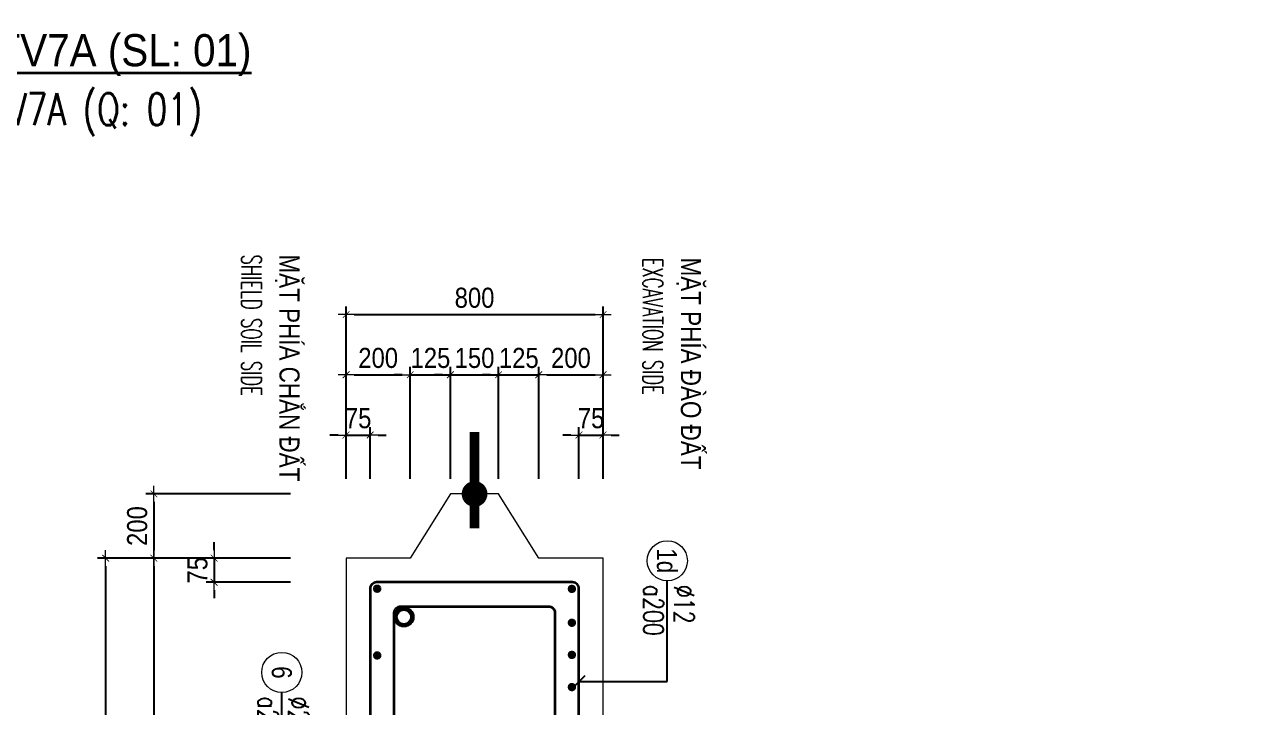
# Model space of a CAD drawing. Header units: millimetres. Extents: x -642477 to 1168880, y -27982 to 330379.
# Drawn here: x 963218 to 974622, y 97172 to 103552 of the extents above; entities that cross this region are included whole.
import ezdxf
from ezdxf.enums import TextEntityAlignment as Align

# ---------------------------------------------------------------- set-up
doc = ezdxf.new("R2010")
doc.units = ezdxf.units.MM
doc.layers.get('0').update_dxf_attribs({"lineweight": 20})
doc.layers.get('Defpoints').update_dxf_attribs({"color": 151, "lineweight": 9})
for name, color, linetype, lineweight in [('NDC_S_DIAPHGRAM WALL', 3, 'Continuous', 20), ('NDC_S_DIM', 1, 'Continuous', 15), ('NDC_S_ENG TITLE', 3, 'Continuous', 20), ('NDC_S_HATCH MATERIAL', 8, 'Continuous', 13), ('NDC_S_LEADER', 1, 'Continuous', 15), ('NDC_S_LEVEL TEXT', 7, 'Continuous', 20), ('NDC_S_REBAR', 4, 'Continuous', 35), ('NDC_S_VN TEXT', 7, 'Continuous', 20), ('NDC_S_VN TITLE', 6, 'Continuous', 35)]:
    doc.layers.add(name, color=color, linetype=linetype, lineweight=lineweight)
doc.layers.add('NDC_S_REBAR DES.', color=2, linetype='Continuous')
doc.styles.add('ARIAL', font='arial.ttf', dxfattribs={"width": 0.8})
doc.styles.add('NDC_ARIAL', font='arial.ttf', dxfattribs={"width": 0.85})
doc.styles.add('NDC_DIM', font='', dxfattribs={"width": 0.75})
doc.styles.add('NDC_EN TXT', font='romans.shx', dxfattribs={"width": 0.8})
doc.styles.get('NDC_DIM').set_extended_font_data('Dotum')
doc.dimstyles.new('A1-NDC-1-25 (x3)', dxfattribs={"dimscale": 75, "dimtxt": 2.5, "dimasz": 1, "dimexe": 1, "dimexo": 0, "dimgap": 0.8, "dimtad": 1, "dimdec": 0, "dimlfac": 0.333333, "dimdsep": 46, "dimtxsty": 'NDC_ARIAL', "dimblk": 'DIMMARK', "dimcen": 49999.938995, "dimdle": 1.5, "dimclrd": 1, "dimclre": 1, "dimclrt": 3, "dimadec": 0, "dimazin": 0, "dimtfac": 1, "dimtdec": 0, "dimtix": 1, "dimtmove": 2, "dimatfit": 3, "dimfxl": 1, "dimarcsym": 0})
doc.dimstyles.new('NDC_dim_25', dxfattribs={"dimscale": 25, "dimtxt": 2.2, "dimasz": 1.5, "dimexe": 1.5, "dimexo": 2.5, "dimgap": 1, "dimtad": 1, "dimdec": 0, "dimzin": 0, "dimdsep": 46, "dimtxsty": 'NDC_DIM', "dimblk": 'DIMMARK', "dimcen": 0.09, "dimdle": 1.2, "dimclrd": 1, "dimclre": 1, "dimclrt": 3, "dimadec": 0, "dimazin": 0, "dimtfac": 1, "dimtdec": 0, "dimtix": 1, "dimtofl": 0, "dimtmove": 0, "dimatfit": 3, "dimfxl": 6, "dimfxlon": 1, "dimtolj": 1, "dimtzin": 0, "dimarcsym": 0})

# ---------------------------------------------------------------- blocks, each defined once
blk = doc.blocks.new('DIMMARK')
at = {"layer": 'NDC_S_DIM', "color": 1}
blk.add_line((-1.5, 0), (1, 0), dxfattribs=at)
at = {"layer": 'NDC_S_DIM', "color": 2, "const_width": 0.1}
blk.add_lwpolyline([(-0.42, -0.42), (0.42, 0.42)], dxfattribs=at)
blk = doc.blocks.new('Ong sieu am')
at = {"layer": 'NDC_S_HATCH MATERIAL'}
h = blk.add_hatch(dxfattribs=at)
h.set_pattern_fill('ANSI31', color=256, scale=20)
h.set_pattern_definition([(45, (0, 0), (-1.76776695, 1.76776695), [])])
h.paths.add_polyline_path([(-7119.3, 51158.9, 1), (-7179.3, 51158.9, 1)])
h.paths.add_polyline_path([(-7171.3, 51158.9, -1), (-7127.3, 51158.9, -1)], flags=16)
at = {"layer": 'NDC_S_REBAR DES.'}
for radius in [30, 22]:
    blk.add_circle((-7149.3, 51158.9), radius, dxfattribs=at)
blk = doc.blocks.new('*U367')
blk.add_circle((-2.5, 0), 2.5)
at = {"layer": 'NDC_S_VN TEXT', "color": 3, "style": 'NDC_EN TXT', "width": 0.75}
for tag, p in [('DK1', (0.5, 0.85)), ('KC1', (0.5, -2.97))]:
    blk.add_attdef(tag, p, '', height=2.5, dxfattribs=at)
at = {"layer": 'NDC_S_VN TEXT', "color": 7, "style": 'ARIAL', "width": 0.8}
blk.add_attdef('SH2', text='', height=2.5, dxfattribs=at).set_placement((-2.5, 0), align=Align.MIDDLE)
blk = doc.blocks.new('kata_block_THEP')
at = {"layer": 'NDC_S_REBAR', "color": 0}
for p, q in [((-0.5, 0), (0.5, 0)), ((-0.35, 0.35), (0.35, -0.35)), ((0.35, 0.35), (-0.35, -0.35)), ((0, 0.5), (0, -0.5))]:
    blk.add_line(p, q, dxfattribs=at)
at = {"layer": 'NDC_S_REBAR', "color": 0, "const_width": 0.0833}
blk.add_lwpolyline([(-0.5, 0, 1), (0.5, 0, 1), (-0.5, 0, 1)], format="xyb", dxfattribs=at)
blk = doc.blocks.new('*U1453')
at = {"layer": 'NDC_S_REBAR', "ltscale": 80, "xscale": 72, "yscale": 72, "zscale": 72}
blk.add_blockref('kata_block_THEP', (0, 0), dxfattribs=at)
blk = doc.blocks.new('*U1454')
at = {"layer": 'NDC_S_LEVEL TEXT', "color": 0, "linetype": 'ByBlock', "lineweight": -2, "transparency": 16777216}
for p in [(0, 0), (600.9, 0), (1201.8, 0), (1802.7, 0), (2403.6, 0), (3004.5, 0), (3605.4, 0), (4206.3, 0), (4807.2, 0), (5408.1, 0), (6009, 0), (6609.9, 0), (7210.8, 0), (7811.7, 0), (8412.6, 0), (9013.5, 0), (9614.4, 0)]:
    blk.add_blockref('*U1453', p, dxfattribs=at)
blk = doc.blocks.new('*U1455')
at = {"layer": 'NDC_S_REBAR', "ltscale": 80, "xscale": 72, "yscale": 72, "zscale": 72}
blk.add_blockref('kata_block_THEP', (0, 0), dxfattribs=at)
blk = doc.blocks.new('*U1456')
at = {"layer": 'NDC_S_LEVEL TEXT', "color": 0, "linetype": 'ByBlock', "lineweight": -2, "transparency": 16777216}
for p in [(0, 0), (300.6, 0), (601.2, 0), (901.8, 0), (1202.4, 0), (1503, 0), (1803.6, 0), (2104.2, 0), (2404.8, 0), (2705.4, 0), (3006, 0), (3306.6, 0), (3607.2, 0), (3907.8, 0), (4208.4, 0), (4509, 0), (4809.6, 0), (5110.2, 0), (5410.8, 0), (5711.4, 0), (6012, 0), (6312.6, 0), (6613.2, 0), (6913.8, 0), (7214.4, 0), (7515, 0), (7815.6, 0), (8116.2, 0), (8416.8, 0), (8717.4, 0), (9018, 0), (9318.6, 0), (9619.2, 0), (9919.8, 0)]:
    blk.add_blockref('*U1455', p, dxfattribs=at)
blk = doc.blocks.new('*D1466')
at = {"layer": 'Defpoints', "color": 0, "ltscale": 100, "transparency": 16777216}
for p in [(965702, 98567), (964990, 98342), (965702, 98342)]:
    blk.add_point(p, dxfattribs=at)
at = {"layer": 'NDC_S_DIM', "color": 1, "lineweight": -2, "ltscale": 100, "transparency": 16777216}
for p, q in [((964990, 98642), (964990, 98717)), ((965702, 98567), (964915, 98567)), ((964990, 98567), (964990, 98342)), ((965702, 98342), (964915, 98342)), ((964990, 98267), (964990, 98192))]:
    blk.add_line(p, q, dxfattribs=at)
at = {"layer": 'NDC_S_DIM', "color": 1, "lineweight": -2, "ltscale": 100, "transparency": 16777216, "xscale": 75, "yscale": 75, "zscale": 75}
for p, rotation in [((964990, 98567), 270), ((964990, 98342), 90)]:
    blk.add_blockref('DIMMARK', p, dxfattribs=dict(at, rotation=rotation))
at = {"layer": 'NDC_S_DIM', "color": 3, "ltscale": 100, "transparency": 16777216, "insert": (964835, 98454), "char_height": 187.5, "attachment_point": 5, "rotation": 90, "style": 'NDC_ARIAL'}
blk.add_mtext('75', dxfattribs=at)
blk = doc.blocks.new('*D1468')
at = {"layer": 'Defpoints', "color": 0, "ltscale": 100, "transparency": 16777216}
for p in [(965702, 99167), (964427, 98567), (965702, 98567)]:
    blk.add_point(p, dxfattribs=at)
at = {"layer": 'NDC_S_DIM', "color": 1, "lineweight": -2, "ltscale": 100, "transparency": 16777216}
for p, q in [((965702, 99167), (964352, 99167)), ((964427, 99092), (964427, 98642)), ((965702, 98567), (964352, 98567))]:
    blk.add_line(p, q, dxfattribs=at)
at = {"layer": 'NDC_S_DIM', "color": 1, "lineweight": -2, "ltscale": 100, "transparency": 16777216, "xscale": 75, "yscale": 75, "zscale": 75}
for p, rotation in [((964427, 99167), 90), ((964427, 98567), 270)]:
    blk.add_blockref('DIMMARK', p, dxfattribs=dict(at, rotation=rotation))
at = {"layer": 'NDC_S_DIM', "color": 3, "ltscale": 100, "transparency": 16777216, "insert": (964272, 98867), "char_height": 187.5, "attachment_point": 5, "rotation": 90, "style": 'NDC_ARIAL'}
blk.add_mtext('200', dxfattribs=at)
blk = doc.blocks.new('*D1469')
at = {"layer": 'Defpoints', "color": 0, "ltscale": 100, "transparency": 16777216}
for p in [(965702, 98567), (964427, 87767), (965702, 87767)]:
    blk.add_point(p, dxfattribs=at)
at = {"layer": 'NDC_S_DIM', "color": 1, "lineweight": -2, "ltscale": 100, "transparency": 16777216}
for p, q in [((965702, 98567), (964352, 98567)), ((964427, 98492), (964427, 87842)), ((965702, 87767), (964352, 87767))]:
    blk.add_line(p, q, dxfattribs=at)
at = {"layer": 'NDC_S_DIM', "color": 1, "lineweight": -2, "ltscale": 100, "transparency": 16777216, "xscale": 75, "yscale": 75, "zscale": 75}
for p, rotation in [((964427, 98567), 90), ((964427, 87767), 270)]:
    blk.add_blockref('DIMMARK', p, dxfattribs=dict(at, rotation=rotation))
at = {"layer": 'NDC_S_DIM', "color": 3, "ltscale": 100, "transparency": 16777216, "insert": (964272, 93167), "char_height": 187.5, "attachment_point": 5, "rotation": 90, "style": 'NDC_ARIAL'}
blk.add_mtext('3600', dxfattribs=at)
blk = doc.blocks.new('*D1470')
at = {"layer": 'Defpoints', "color": 0, "ltscale": 100, "transparency": 16777216}
for p in [(965702, 98567), (963977, 87767), (965702, 87767)]:
    blk.add_point(p, dxfattribs=at)
at = {"layer": 'NDC_S_DIM', "color": 1, "lineweight": -2, "ltscale": 100, "transparency": 16777216}
for p, q in [((965702, 98567), (963902, 98567)), ((963977, 98492), (963977, 87842)), ((965702, 87767), (963902, 87767))]:
    blk.add_line(p, q, dxfattribs=at)
at = {"layer": 'NDC_S_DIM', "color": 1, "lineweight": -2, "ltscale": 100, "transparency": 16777216, "xscale": 75, "yscale": 75, "zscale": 75}
for p, rotation in [((963977, 98567), 90), ((963977, 87767), 270)]:
    blk.add_blockref('DIMMARK', p, dxfattribs=dict(at, rotation=rotation))
at = {"layer": 'NDC_S_DIM', "color": 3, "ltscale": 100, "transparency": 16777216, "insert": (963822, 93167), "char_height": 187.5, "attachment_point": 5, "rotation": 90, "style": 'NDC_ARIAL'}
blk.add_mtext('3600', dxfattribs=at)
blk = doc.blocks.new('*D1471')
at = {"layer": 'Defpoints', "color": 0, "ltscale": 100, "transparency": 16777216}
for p in [(966822, 100280), (966222, 99308), (966822, 99308)]:
    blk.add_point(p, dxfattribs=at)
at = {"layer": 'NDC_S_DIM', "color": 1, "lineweight": -2, "ltscale": 100, "transparency": 16777216}
for p, q in [((966222, 99308), (966222, 100355)), ((966822, 99308), (966822, 100355)), ((966297, 100280), (966747, 100280))]:
    blk.add_line(p, q, dxfattribs=at)
at = {"layer": 'NDC_S_DIM', "color": 1, "lineweight": -2, "ltscale": 100, "transparency": 16777216, "xscale": 75, "yscale": 75, "zscale": 75, "rotation": 180}
blk.add_blockref('DIMMARK', (966222, 100280), dxfattribs=at)
at = {"layer": 'NDC_S_DIM', "color": 1, "lineweight": -2, "ltscale": 100, "transparency": 16777216, "xscale": 75, "yscale": 75, "zscale": 75}
blk.add_blockref('DIMMARK', (966822, 100280), dxfattribs=at)
at = {"layer": 'NDC_S_DIM', "color": 3, "ltscale": 100, "transparency": 16777216, "insert": (966522, 100436), "char_height": 187.5, "attachment_point": 5, "style": 'NDC_ARIAL'}
blk.add_mtext('200', dxfattribs=at)
blk = doc.blocks.new('*D1472')
at = {"layer": 'Defpoints', "color": 0, "ltscale": 100, "transparency": 16777216}
for p in [(967197, 100280), (966822, 99308), (967197, 99308)]:
    blk.add_point(p, dxfattribs=at)
at = {"layer": 'NDC_S_DIM', "color": 1, "lineweight": -2, "ltscale": 100, "transparency": 16777216}
for p, q in [((966822, 99308), (966822, 100355)), ((967197, 99308), (967197, 100355)), ((966747, 100280), (966672, 100280)), ((966822, 100280), (967197, 100280)), ((967272, 100280), (967347, 100280))]:
    blk.add_line(p, q, dxfattribs=at)
at = {"layer": 'NDC_S_DIM', "color": 1, "lineweight": -2, "ltscale": 100, "transparency": 16777216, "xscale": 75, "yscale": 75, "zscale": 75}
blk.add_blockref('DIMMARK', (966822, 100280), dxfattribs=at)
at = {"layer": 'NDC_S_DIM', "color": 1, "lineweight": -2, "ltscale": 100, "transparency": 16777216, "xscale": 75, "yscale": 75, "zscale": 75, "rotation": 180}
blk.add_blockref('DIMMARK', (967197, 100280), dxfattribs=at)
at = {"layer": 'NDC_S_DIM', "color": 3, "ltscale": 100, "transparency": 16777216, "insert": (967010, 100436), "char_height": 187.5, "attachment_point": 5, "style": 'NDC_ARIAL'}
blk.add_mtext('125', dxfattribs=at)
blk = doc.blocks.new('*D1473')
at = {"layer": 'Defpoints', "color": 0, "ltscale": 100, "transparency": 16777216}
for p in [(967647, 100280), (967197, 99308), (967647, 99308)]:
    blk.add_point(p, dxfattribs=at)
at = {"layer": 'NDC_S_DIM', "color": 1, "lineweight": -2, "ltscale": 100, "transparency": 16777216}
for p, q in [((967197, 99308), (967197, 100355)), ((967647, 99308), (967647, 100355)), ((967122, 100280), (967047, 100280)), ((967197, 100280), (967647, 100280)), ((967722, 100280), (967797, 100280))]:
    blk.add_line(p, q, dxfattribs=at)
at = {"layer": 'NDC_S_DIM', "color": 1, "lineweight": -2, "ltscale": 100, "transparency": 16777216, "xscale": 75, "yscale": 75, "zscale": 75}
blk.add_blockref('DIMMARK', (967197, 100280), dxfattribs=at)
at = {"layer": 'NDC_S_DIM', "color": 1, "lineweight": -2, "ltscale": 100, "transparency": 16777216, "xscale": 75, "yscale": 75, "zscale": 75, "rotation": 180}
blk.add_blockref('DIMMARK', (967647, 100280), dxfattribs=at)
at = {"layer": 'NDC_S_DIM', "color": 3, "ltscale": 100, "transparency": 16777216, "insert": (967422, 100436), "char_height": 187.5, "attachment_point": 5, "style": 'NDC_ARIAL'}
blk.add_mtext('150', dxfattribs=at)
blk = doc.blocks.new('*D1474')
at = {"layer": 'Defpoints', "color": 0, "ltscale": 100, "transparency": 16777216}
for p in [(968022, 100280), (967647, 99308), (968022, 99308)]:
    blk.add_point(p, dxfattribs=at)
at = {"layer": 'NDC_S_DIM', "color": 1, "lineweight": -2, "ltscale": 100, "transparency": 16777216}
for p, q in [((967647, 99308), (967647, 100355)), ((968022, 99308), (968022, 100355)), ((967572, 100280), (967497, 100280)), ((967647, 100280), (968022, 100280)), ((968097, 100280), (968172, 100280))]:
    blk.add_line(p, q, dxfattribs=at)
at = {"layer": 'NDC_S_DIM', "color": 1, "lineweight": -2, "ltscale": 100, "transparency": 16777216, "xscale": 75, "yscale": 75, "zscale": 75}
blk.add_blockref('DIMMARK', (967647, 100280), dxfattribs=at)
at = {"layer": 'NDC_S_DIM', "color": 1, "lineweight": -2, "ltscale": 100, "transparency": 16777216, "xscale": 75, "yscale": 75, "zscale": 75, "rotation": 180}
blk.add_blockref('DIMMARK', (968022, 100280), dxfattribs=at)
at = {"layer": 'NDC_S_DIM', "color": 3, "ltscale": 100, "transparency": 16777216, "insert": (967835, 100436), "char_height": 187.5, "attachment_point": 5, "style": 'NDC_ARIAL'}
blk.add_mtext('125', dxfattribs=at)
blk = doc.blocks.new('*D1475')
at = {"layer": 'Defpoints', "color": 0, "ltscale": 100, "transparency": 16777216}
for p in [(968622, 100280), (968022, 99308), (968622, 99308)]:
    blk.add_point(p, dxfattribs=at)
at = {"layer": 'NDC_S_DIM', "color": 1, "lineweight": -2, "ltscale": 100, "transparency": 16777216}
for p, q in [((968022, 99308), (968022, 100355)), ((968622, 99308), (968622, 100355)), ((968097, 100280), (968547, 100280))]:
    blk.add_line(p, q, dxfattribs=at)
at = {"layer": 'NDC_S_DIM', "color": 1, "lineweight": -2, "ltscale": 100, "transparency": 16777216, "xscale": 75, "yscale": 75, "zscale": 75, "rotation": 180}
blk.add_blockref('DIMMARK', (968022, 100280), dxfattribs=at)
at = {"layer": 'NDC_S_DIM', "color": 1, "lineweight": -2, "ltscale": 100, "transparency": 16777216, "xscale": 75, "yscale": 75, "zscale": 75}
blk.add_blockref('DIMMARK', (968622, 100280), dxfattribs=at)
at = {"layer": 'NDC_S_DIM', "color": 3, "ltscale": 100, "transparency": 16777216, "insert": (968322, 100436), "char_height": 187.5, "attachment_point": 5, "style": 'NDC_ARIAL'}
blk.add_mtext('200', dxfattribs=at)
blk = doc.blocks.new('*D1476')
at = {"layer": 'Defpoints', "color": 0, "ltscale": 100, "transparency": 16777216}
for p in [(968622, 100842), (966222, 99308), (968622, 99308)]:
    blk.add_point(p, dxfattribs=at)
at = {"layer": 'NDC_S_DIM', "color": 1, "lineweight": -2, "ltscale": 100, "transparency": 16777216}
for p, q in [((966222, 99308), (966222, 100917)), ((966297, 100842), (968547, 100842)), ((968622, 99308), (968622, 100917))]:
    blk.add_line(p, q, dxfattribs=at)
at = {"layer": 'NDC_S_DIM', "color": 1, "lineweight": -2, "ltscale": 100, "transparency": 16777216, "xscale": 75, "yscale": 75, "zscale": 75, "rotation": 180}
blk.add_blockref('DIMMARK', (966222, 100842), dxfattribs=at)
at = {"layer": 'NDC_S_DIM', "color": 1, "lineweight": -2, "ltscale": 100, "transparency": 16777216, "xscale": 75, "yscale": 75, "zscale": 75}
blk.add_blockref('DIMMARK', (968622, 100842), dxfattribs=at)
at = {"layer": 'NDC_S_DIM', "color": 3, "ltscale": 100, "transparency": 16777216, "insert": (967422, 100998), "char_height": 187.5, "attachment_point": 5, "style": 'NDC_ARIAL'}
blk.add_mtext('800', dxfattribs=at)
blk = doc.blocks.new('*D1477')
at = {"layer": 'Defpoints', "color": 0, "ltscale": 100, "transparency": 16777216}
for p in [(966447, 99717), (966222, 99308), (966447, 99308)]:
    blk.add_point(p, dxfattribs=at)
at = {"layer": 'NDC_S_DIM', "color": 1, "lineweight": -2, "ltscale": 100, "transparency": 16777216}
for p, q in [((966222, 99308), (966222, 99792)), ((966447, 99308), (966447, 99792)), ((966147, 99717), (966072, 99717)), ((966222, 99717), (966447, 99717)), ((966522, 99717), (966597, 99717))]:
    blk.add_line(p, q, dxfattribs=at)
at = {"layer": 'NDC_S_DIM', "color": 1, "lineweight": -2, "ltscale": 100, "transparency": 16777216, "xscale": 75, "yscale": 75, "zscale": 75}
blk.add_blockref('DIMMARK', (966222, 99717), dxfattribs=at)
at = {"layer": 'NDC_S_DIM', "color": 1, "lineweight": -2, "ltscale": 100, "transparency": 16777216, "xscale": 75, "yscale": 75, "zscale": 75, "rotation": 180}
blk.add_blockref('DIMMARK', (966447, 99717), dxfattribs=at)
at = {"layer": 'NDC_S_DIM', "color": 3, "ltscale": 100, "transparency": 16777216, "insert": (966335, 99873), "char_height": 187.5, "attachment_point": 5, "style": 'NDC_ARIAL'}
blk.add_mtext('75', dxfattribs=at)
blk = doc.blocks.new('*D1478')
at = {"layer": 'Defpoints', "color": 0, "ltscale": 100, "transparency": 16777216}
for p in [(968622, 99717), (968397, 99308), (968622, 99308)]:
    blk.add_point(p, dxfattribs=at)
at = {"layer": 'NDC_S_DIM', "color": 1, "lineweight": -2, "ltscale": 100, "transparency": 16777216}
for p, q in [((968397, 99308), (968397, 99792)), ((968622, 99308), (968622, 99792)), ((968322, 99717), (968247, 99717)), ((968397, 99717), (968622, 99717)), ((968697, 99717), (968772, 99717))]:
    blk.add_line(p, q, dxfattribs=at)
at = {"layer": 'NDC_S_DIM', "color": 1, "lineweight": -2, "ltscale": 100, "transparency": 16777216, "xscale": 75, "yscale": 75, "zscale": 75}
blk.add_blockref('DIMMARK', (968397, 99717), dxfattribs=at)
at = {"layer": 'NDC_S_DIM', "color": 1, "lineweight": -2, "ltscale": 100, "transparency": 16777216, "xscale": 75, "yscale": 75, "zscale": 75, "rotation": 180}
blk.add_blockref('DIMMARK', (968622, 99717), dxfattribs=at)
at = {"layer": 'NDC_S_DIM', "color": 3, "ltscale": 100, "transparency": 16777216, "insert": (968510, 99873), "char_height": 187.5, "attachment_point": 5, "style": 'NDC_ARIAL'}
blk.add_mtext('75', dxfattribs=at)
blk = doc.blocks.new('*D1479')
at = {"layer": 'Defpoints', "color": 0, "ltscale": 100, "transparency": 16777216}
for p in [(968622, 98567), (968979, 90373), (968622, 90167), (968622, 90167), (974622, 90167)]:
    blk.add_point(p, dxfattribs=at)
at = {"layer": 'NDC_S_DIM', "color": 1, "lineweight": -2, "ltscale": 100, "transparency": 16777216}
blk.add_arc((968622, 90167), 412, 10.4395, 79.5605, dxfattribs=at)
at = {"layer": 'NDC_S_DIM', "color": 1, "lineweight": -2, "ltscale": 100, "transparency": 16777216, "xscale": 75, "yscale": 75, "zscale": 75}
for p, rotation in [((968622, 90579), 174.7802612285132), ((969034, 90167), 275.2197384819827)]:
    blk.add_blockref('DIMMARK', p, dxfattribs=dict(at, rotation=rotation))
at = {"layer": 'NDC_S_DIM', "color": 3, "ltscale": 100, "transparency": 16777216, "insert": (969024, 90568), "char_height": 187.5, "attachment_point": 5, "rotation": 315, "style": 'NDC_ARIAL'}
blk.add_mtext('90°', dxfattribs=at)

msp = doc.modelspace()

# ---------------------------------------------------------------- linework, layer by layer
at = {"layer": 'NDC_S_DIAPHGRAM WALL', "ltscale": 50, "const_width": 90}
msp.add_lwpolyline([(967422.1, 98844.5), (967422.1, 99744.5)], dxfattribs=at)
at = {"layer": 'NDC_S_DIAPHGRAM WALL', "ltscale": 50, "const_width": 120}
msp.add_lwpolyline([(967422.1, 99106.5, -1), (967422.1, 99226.5, -1)], format="xyb", close=True, dxfattribs=at)
at = {"layer": 'NDC_S_DIAPHGRAM WALL', "ltscale": 0.01}
msp.add_lwpolyline([(968622.1, 98566.5), (968022.1, 98566.5), (967647.1, 99166.5), (967197.1, 99166.5), (966822.1, 98566.5), (966222.1, 98566.5)], dxfattribs=at)
msp.add_lwpolyline([(966222.1, 98566.5), (966222.1, 87766.5), (974622.1, 87766.5), (974622.1, 88366.5), (974022.1, 88741.5), (974022.1, 89191.5), (974622.1, 89566.5), (974622.1, 90166.5), (968622.1, 90166.5), (968622.1, 98566.5), (968022.1, 98566.5), (967647.1, 99166.5), (967197.1, 99166.5), (966822.1, 98566.5)], close=True, dxfattribs=at)
at = {"layer": 'NDC_S_REBAR'}
for points in [[(968397.1, 98281.5, 0.4142136), (968337.1, 98341.5), (966507.1, 98341.5, 0.4142136), (966447.1, 98281.5), (966447.1, 98281.5), (966447.1, 88051.5, 0.4142136), (966507.1, 87991.5), (968337.1, 87991.5, 0.4142136), (968397.1, 88051.5)], [(968172.1, 98056.5), (968172.1, 88276.5, -0.4142136), (968112.1, 88216.5), (966732.1, 88216.5, -0.4142136), (966672.1, 88276.5), (966672.1, 98056.5, -0.4142136), (966732.1, 98116.5), (968112.1, 98116.5, -0.4142136)]]:
    msp.add_lwpolyline(points, format="xyb", close=True, dxfattribs=at)

# ---------------------------------------------------------------- block references
at = {"layer": 'NDC_S_DIM', "ltscale": 80, "xscale": 75, "yscale": 75, "zscale": 75, "rotation": 270}
for p, values in [((969222.1, 98355.1), {'SH2': '1d', 'DK1': '%%c12', 'KC1': 'a200'}), ((965622.1, 97312.3), {'SH2': '6', 'DK1': '%%c20', 'KC1': 'a2000'})]:
    msp.add_blockref('*U367', p, dxfattribs=at).add_auto_attribs(values)
at = {"layer": 'NDC_S_LEADER', "xscale": 3, "yscale": 3, "zscale": 3, "rotation": 270}
msp.add_blockref('Ong sieu am', (813285.5, 76569.7), dxfattribs=at)
at = {"layer": 'NDC_S_LEVEL TEXT', "extrusion": (0, 0, -1), "zscale": -1, "rotation": 90.00000000000001}
msp.add_blockref('*U1456', (-968331.1, 88044.3), dxfattribs=at)
at = {"layer": 'NDC_S_LEVEL TEXT', "rotation": 90.00000000000001}
msp.add_blockref('*U1454', (966513.1, 88044.3), dxfattribs=at)
at = {"layer": 'NDC_S_REBAR', "ltscale": 80, "xscale": -72.00000000000001, "yscale": 72.00000000000001, "zscale": 72.00000000000001, "rotation": 180}
for p in [(966513.1, 98282.1), (968331.1, 98279.8)]:
    msp.add_blockref('kata_block_THEP', p, dxfattribs=at)

# ---------------------------------------------------------------- texts
at = {"layer": 'NDC_S_ENG TITLE', "style": 'NDC_EN TXT', "width": 0.75}
msp.add_text('DIAPHRAGM WALL TYPE TV7A (Q: 01)', height=300, dxfattribs=at).set_placement((962103.1, 102738.2), align=Align.MIDDLE)
at = {"layer": 'NDC_S_ENG TITLE', "style": 'NDC_EN TXT', "width": 0.6}
for s, p in [('SHIELD SOIL SIDE', (965339.2, 101403.1)), ('EXCAVATION SIDE', (969087.7, 101374))]:
    msp.add_text(s, height=187.5, rotation=270, dxfattribs=at).set_placement(p, align=Align.MIDDLE_LEFT)
at = {"layer": 'NDC_S_LEVEL TEXT', "style": 'NDC_ARIAL', "width": 0.8}
for s, p in [('MẶT PHÍA CHẮN ĐẤT', (965693.9, 101403.1)), ('MẶT PHÍA ĐÀO ĐẤT', (969442.4, 101374))]:
    msp.add_text(s, height=187.5, rotation=270, dxfattribs=at).set_placement(p, align=Align.MIDDLE_LEFT)
at = {"layer": 'NDC_S_VN TITLE', "style": 'NDC_ARIAL', "width": 0.9}
msp.add_text('%%UCHI TIẾT TƯỜNG VÂY TV7A (SL: 01)', height=300, dxfattribs=at).set_placement((962103.1, 103311.4), align=Align.MIDDLE)

# ---------------------------------------------------------------- dimensions: what is measured, and where the dimension line sits
at = {"layer": 'NDC_S_DIM', "ltscale": 100}
for base, p1, p2, picture, middle in [((968622.1, 100842.4), (966222.1, 99308.5), (968622.1, 99308.5), '*D1476', (967422.1, 100998.2)), ((966822.1, 100279.9), (966222.1, 99308.5), (966822.1, 99308.5), '*D1471', (966522.1, 100435.7)), ((967197.1, 100279.9), (966822.1, 99308.5), (967197.1, 99308.5), '*D1472', (967009.6, 100435.7)), ((967647.1, 100279.9), (967197.1, 99308.5), (967647.1, 99308.5), '*D1473', (967422.1, 100435.7)), ((968022.1, 100279.9), (967647.1, 99308.5), (968022.1, 99308.5), '*D1474', (967834.6, 100435.7)), ((968622.1, 100279.9), (968022.1, 99308.5), (968622.1, 99308.5), '*D1475', (968322.1, 100435.7)), ((966447.1, 99717.4), (966222.1, 99308.5), (966447.1, 99308.5), '*D1477', (966334.6, 99872.8)), ((968622.1, 99717.4), (968397.1, 99308.5), (968622.1, 99308.5), '*D1478', (968509.6, 99872.8))]:
    dim = msp.add_linear_dim(base=base, p1=p1, p2=p2, dimstyle='A1-NDC-1-25 (x3)', dxfattribs=at)
    dim.commit()
    dim.dimension.update_dxf_attribs({"geometry": picture, "text_midpoint": middle})
for base, p1, p2, picture, middle in [((964427.4, 98566.5), (965702.1, 99166.5), (965702.1, 98566.5), '*D1468', (964271.7, 98866.5)), ((963977.4, 87766.5), (965702.1, 98566.5), (965702.1, 87766.5), '*D1470', (963821.6, 93166.5)), ((964427.4, 87766.5), (965702.1, 98566.5), (965702.1, 87766.5), '*D1469', (964271.6, 93166.5)), ((964989.9, 98341.5), (965702.1, 98566.5), (965702.1, 98341.5), '*D1466', (964834.5, 98454))]:
    dim = msp.add_linear_dim(base=base, p1=p1, p2=p2, angle=270, dimstyle='A1-NDC-1-25 (x3)', dxfattribs=at)
    dim.commit()
    dim.dimension.update_dxf_attribs({"geometry": picture, "text_midpoint": middle})
dim = msp.add_angular_dim_2l(base=(968979, 90372.6), line1=((974622.1, 90166.5), (968622.1, 90166.5)), line2=((968622.1, 90166.5), (968622.1, 98566.5)), dimstyle='A1-NDC-1-25 (x3)', dxfattribs=at)
dim.commit()
dim.dimension.update_dxf_attribs({"geometry": '*D1479', "text_midpoint": (969023.7, 90568.1)})

# ---------------------------------------------------------------- leaders
at = {"layer": 'NDC_S_LEADER'}
for points in [[(968397.1, 97413.9), (969222.1, 97413.9), (969222.1, 98355.1)], [(966672.1, 96306.4), (965622.1, 96306.4), (965622.1, 97312.3)]]:
    msp.add_leader(points, dimstyle='NDC_dim_25', override={"dimasz": 4.5, "dimldrblk": 'ArchTick'}, dxfattribs=at)

doc.saveas('drawing.dxf')
